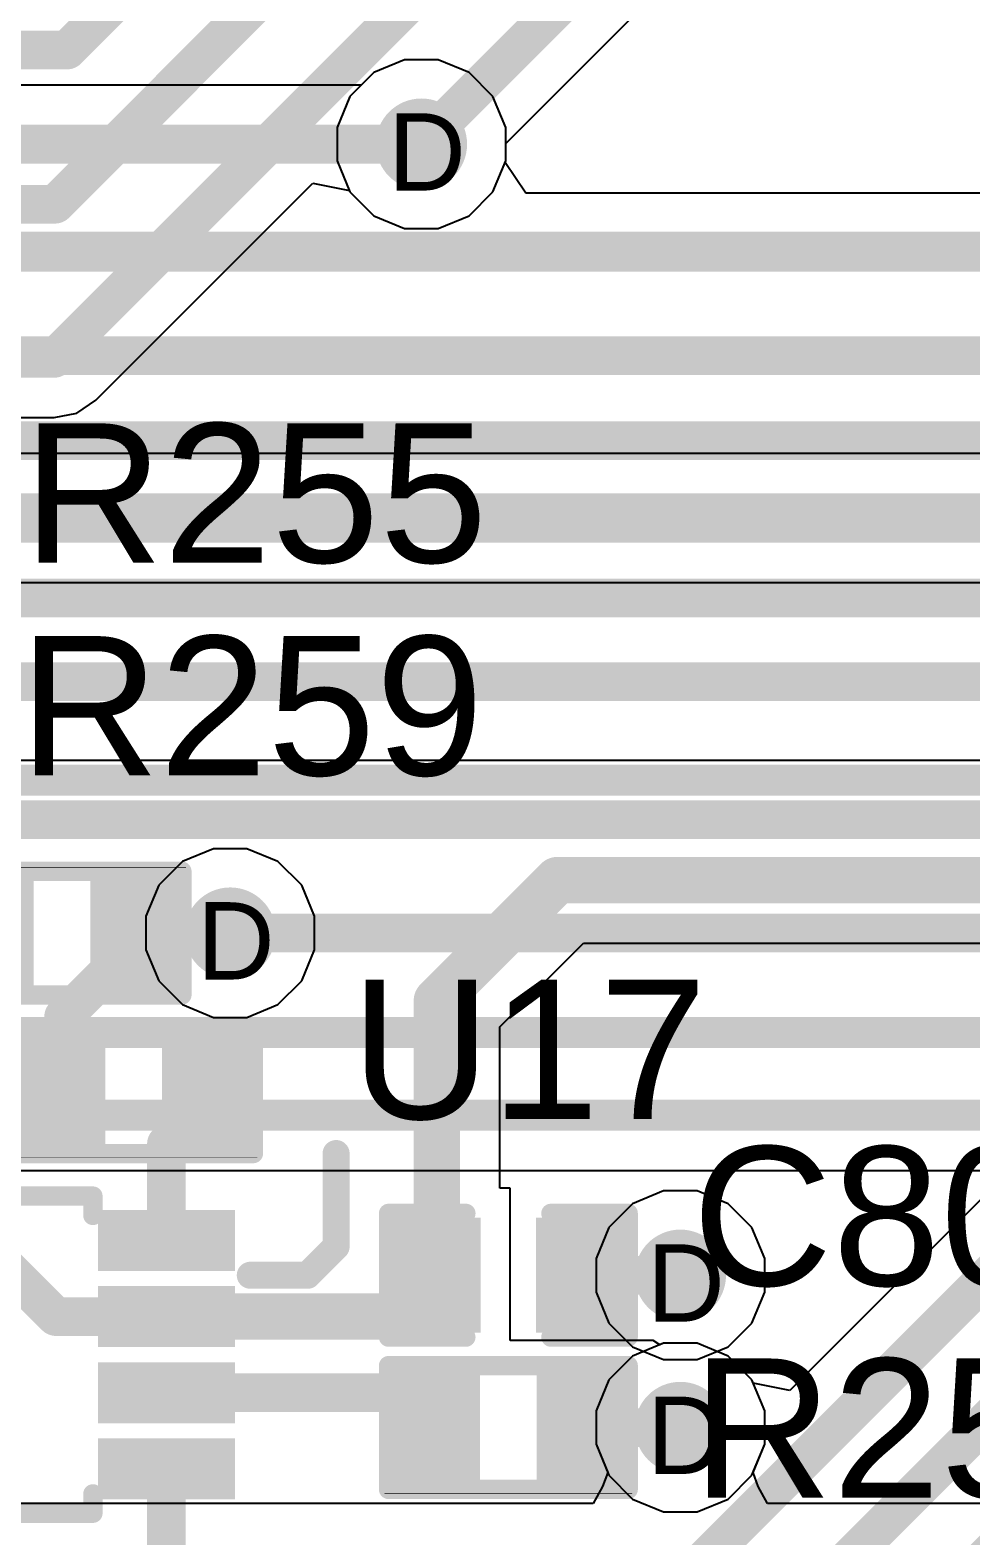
# Model space of a CAD drawing. Header units: inches. Extents: x -11 to 5428, y 0 to 5423.
# Drawn here: x 177.06 to 183.24, y 46.56 to 56.45 of the extents above; entities that cross this region are included whole.
import ezdxf

# ---------------------------------------------------------------- set-up
doc = ezdxf.new("R2010")
doc.units = ezdxf.units.IN
for name, color, linetype in [('Bottom Layer', 5, 'Continuous'), ('Dimension', 6, 'Continuous'), ('Drill Drawing', 1, 'Continuous'), ('GND', 16, 'Continuous'), ('PWR', 76, 'Continuous'), ('Top Layer', 1, 'Continuous'), ('Top Overlay', 2, 'Continuous'), ('Top Paste', 8, 'Continuous'), ('Top Solder', 216, 'Continuous'), ('Via Holes', 16, 'Continuous')]:
    doc.layers.add(name, color=color, linetype=linetype)
doc.styles.add('Arial', font='', dxfattribs={"height": 0.2})
doc.styles.get('Arial').set_extended_font_data('Arial')

# ---------------------------------------------------------------- blocks, each defined once
blk = doc.blocks.new('VSSOP_8_3_1_2_1__637')
at = {"layer": 'Top Layer'}
for points in [[(-1.15, 0.9), (-1.15, 0.6), (-1.95, 0.6), (-1.95, 0.9)], [(1.95, 0.9), (1.95, 0.6), (1.15, 0.6), (1.15, 0.9)], [(-1.15, 0.4), (-1.15, 0.1), (-1.95, 0.1), (-1.95, 0.4)], [(1.95, 0.4), (1.95, 0.1), (1.15, 0.1), (1.15, 0.4)], [(-1.15, -0.1), (-1.15, -0.4), (-1.95, -0.4), (-1.95, -0.1)], [(1.95, -0.1), (1.95, -0.4), (1.15, -0.4), (1.15, -0.1)], [(-1.15, -0.6), (-1.15, -0.9), (-1.95, -0.9), (-1.95, -0.6)], [(1.95, -0.6), (1.95, -0.9), (1.15, -0.9), (1.15, -0.6)]]:
    blk.add_hatch(color=1, dxfattribs=at).paths.add_polyline_path(points)
at = {"layer": 'Top Paste'}
for points in [[(-1.15, 0.9), (-1.15, 0.6), (-1.95, 0.6), (-1.95, 0.9)], [(1.95, 0.9), (1.95, 0.6), (1.15, 0.6), (1.15, 0.9)], [(-1.15, 0.4), (-1.15, 0.1), (-1.95, 0.1), (-1.95, 0.4)], [(1.95, 0.4), (1.95, 0.1), (1.15, 0.1), (1.15, 0.4)], [(-1.15, -0.1), (-1.15, -0.4), (-1.95, -0.4), (-1.95, -0.1)], [(1.95, -0.1), (1.95, -0.4), (1.15, -0.4), (1.15, -0.1)], [(-1.15, -0.6), (-1.15, -0.9), (-1.95, -0.9), (-1.95, -0.6)], [(1.95, -0.6), (1.95, -0.9), (1.15, -0.9), (1.15, -0.6)]]:
    blk.add_hatch(color=8, dxfattribs=at).paths.add_polyline_path(points)
at = {"layer": 'Top Solder'}
for points in [[(-1.1, 0.95), (-1.1, 0.55), (-2, 0.55), (-2, 0.95)], [(2, 0.95), (2, 0.55), (1.1, 0.55), (1.1, 0.95)], [(-1.1, 0.45), (-1.1, 0.05), (-2, 0.05), (-2, 0.45)], [(2, 0.45), (2, 0.05), (1.1, 0.05), (1.1, 0.45)], [(-1.1, -0.05), (-1.1, -0.45), (-2, -0.45), (-2, -0.05)], [(2, -0.05), (2, -0.45), (1.1, -0.45), (1.1, -0.05)], [(-1.1, -0.55), (-1.1, -0.95), (-2, -0.95), (-2, -0.55)], [(2, -0.55), (2, -0.95), (1.1, -0.95), (1.1, -0.55)]]:
    blk.add_hatch(color=216, dxfattribs=at).paths.add_polyline_path(points)
at = {"layer": 'Top Overlay'}
for points in [[(-1.0668, 1.0414, 0.127, 0.127, 0), (1.0668, 1.0414, 0.127, 0.127, 0)], [(-1.0668, 0.9144, 0.127, 0.127, 0), (-1.0668, 1.0414, 0.127, 0.127, 0)], [(1.0668, 0.9144, 0.127, 0.127, 0), (1.0668, 1.0414, 0.127, 0.127, 0)], [(-2.2352, 0.889, 0.127, 0.127, 0), (-2.1082, 0.762, 0.127, 0.127, 0)], [(-2.2352, 0.635, 0.127, 0.127, 0), (-2.2352, 0.889, 0.127, 0.127, 0)], [(-2.2352, 0.635, 0.127, 0.127, 0), (-2.1082, 0.762, 0.127, 0.127, 0)], [(-1.0668, -1.0414, 0.127, 0.127, 0), (-1.0668, -0.9144, 0.127, 0.127, 0)], [(1.0668, -1.0414, 0.127, 0.127, 0), (1.0668, -0.9144, 0.127, 0.127, 0)], [(-1.0668, -1.0414, 0.127, 0.127, 0), (1.0668, -1.0414, 0.127, 0.127, 0)]]:
    blk.add_lwpolyline(points, format="xyseb", dxfattribs=at)
for points in [[(-1.0986, 1.0414, 0.0635, 0.0635, 1), (-1.0351, 1.0414, 0.0635, 0.0635, 1)], [(-1.0986, 1.0414, 0.0635, 0.0635, 1), (-1.0351, 1.0414, 0.0635, 0.0635, 1)], [(1.035, 1.0414, 0.0635, 0.0635, 1), (1.0985, 1.0414, 0.0635, 0.0635, 1)], [(1.035, 1.0414, 0.0635, 0.0635, 1), (1.0985, 1.0414, 0.0635, 0.0635, 1)], [(-2.267, 0.889, 0.0635, 0.0635, 1), (-2.2035, 0.889, 0.0635, 0.0635, 1)], [(-2.267, 0.889, 0.0635, 0.0635, 1), (-2.2035, 0.889, 0.0635, 0.0635, 1)], [(-1.0986, 0.9144, 0.0635, 0.0635, 1), (-1.0351, 0.9144, 0.0635, 0.0635, 1)], [(1.035, 0.9144, 0.0635, 0.0635, 1), (1.0985, 0.9144, 0.0635, 0.0635, 1)], [(-2.14, 0.762, 0.0635, 0.0635, 1), (-2.0765, 0.762, 0.0635, 0.0635, 1)], [(-2.14, 0.762, 0.0635, 0.0635, 1), (-2.0765, 0.762, 0.0635, 0.0635, 1)], [(-2.267, 0.635, 0.0635, 0.0635, 1), (-2.2035, 0.635, 0.0635, 0.0635, 1)], [(-2.267, 0.635, 0.0635, 0.0635, 1), (-2.2035, 0.635, 0.0635, 0.0635, 1)], [(-1.0986, -0.9144, 0.0635, 0.0635, 1), (-1.0351, -0.9144, 0.0635, 0.0635, 1)], [(1.035, -0.9144, 0.0635, 0.0635, 1), (1.0985, -0.9144, 0.0635, 0.0635, 1)], [(-1.0986, -1.0414, 0.0635, 0.0635, 1), (-1.0351, -1.0414, 0.0635, 0.0635, 1)], [(-1.0986, -1.0414, 0.0635, 0.0635, 1), (-1.0351, -1.0414, 0.0635, 0.0635, 1)], [(1.035, -1.0414, 0.0635, 0.0635, 1), (1.0985, -1.0414, 0.0635, 0.0635, 1)], [(1.035, -1.0414, 0.0635, 0.0635, 1), (1.0985, -1.0414, 0.0635, 0.0635, 1)]]:
    blk.add_lwpolyline(points, format="xyseb", close=True, dxfattribs=at)
blk = doc.blocks.new('R___0402_661')
at = {"layer": 'Top Layer'}
for points in [[(-0.6985, -0.3175), (-0.6985, 0.3175), (-0.2413, 0.3175), (-0.2413, -0.3175)], [(0.2413, -0.3175), (0.2413, 0.3175), (0.6985, 0.3175), (0.6985, -0.3175)]]:
    blk.add_hatch(color=1, dxfattribs=at).paths.add_polyline_path(points)
at = {"layer": 'Top Paste'}
for points in [[(-0.6985, -0.3175), (-0.6985, 0.3175), (-0.2413, 0.3175), (-0.2413, -0.3175)], [(0.2413, -0.3175), (0.2413, 0.3175), (0.6985, 0.3175), (0.6985, -0.3175)]]:
    blk.add_hatch(color=8, dxfattribs=at).paths.add_polyline_path(points)
at = {"layer": 'Top Solder'}
for points in [[(-0.7535, -0.3725), (-0.7535, 0.3725), (-0.1863, 0.3725), (-0.1863, -0.3725)], [(0.1863, -0.3725), (0.1863, 0.3725), (0.7535, 0.3725), (0.7535, -0.3725)]]:
    blk.add_hatch(color=216, dxfattribs=at).paths.add_polyline_path(points)
at = {"layer": 'Top Overlay'}
for points in [[(-0.7874, -0.4064, 0.127, 0.127, 0), (-0.7874, 0.4064, 0.127, 0.127, 0)], [(-0.7874, 0.4064, 0.127, 0.127, 0), (0.7874, 0.4064, 0.127, 0.127, 0)], [(0.7874, -0.4064, 0.127, 0.127, 0), (0.7874, 0.4064, 0.127, 0.127, 0)], [(-0.7874, -0.4064, 0.127, 0.127, 0), (0.7874, -0.4064, 0.127, 0.127, 0)], [(-0.8128, -0.4318, 0.00323, 0.00323, 0), (0.8128, -0.4318, 0.00323, 0.00323, 0)]]:
    blk.add_lwpolyline(points, format="xyseb", dxfattribs=at)
for points in [[(-0.8192, 0.4064, 0.0635, 0.0635, 1), (-0.7557, 0.4064, 0.0635, 0.0635, 1)], [(-0.8192, 0.4064, 0.0635, 0.0635, 1), (-0.7557, 0.4064, 0.0635, 0.0635, 1)], [(0.7556, 0.4064, 0.0635, 0.0635, 1), (0.8191, 0.4064, 0.0635, 0.0635, 1)], [(0.7556, 0.4064, 0.0635, 0.0635, 1), (0.8191, 0.4064, 0.0635, 0.0635, 1)], [(-0.8192, -0.4064, 0.0635, 0.0635, 1), (-0.7557, -0.4064, 0.0635, 0.0635, 1)], [(-0.8192, -0.4064, 0.0635, 0.0635, 1), (-0.7557, -0.4064, 0.0635, 0.0635, 1)], [(0.7556, -0.4064, 0.0635, 0.0635, 1), (0.8191, -0.4064, 0.0635, 0.0635, 1)], [(0.7556, -0.4064, 0.0635, 0.0635, 1), (0.8191, -0.4064, 0.0635, 0.0635, 1)], [(-0.8136, -0.4318, 0.00161, 0.00161, 1), (-0.812, -0.4318, 0.00161, 0.00161, 1)], [(0.812, -0.4318, 0.00161, 0.00161, 1), (0.8136, -0.4318, 0.00161, 0.00161, 1)]]:
    blk.add_lwpolyline(points, format="xyseb", close=True, dxfattribs=at)
blk = doc.blocks.new('R___0402_662')
at = {"layer": 'Top Layer'}
for points in [[(-0.6985, -0.3175), (-0.6985, 0.3175), (-0.2413, 0.3175), (-0.2413, -0.3175)], [(0.2413, -0.3175), (0.2413, 0.3175), (0.6985, 0.3175), (0.6985, -0.3175)]]:
    blk.add_hatch(color=1, dxfattribs=at).paths.add_polyline_path(points)
at = {"layer": 'Top Paste'}
for points in [[(-0.6985, -0.3175), (-0.6985, 0.3175), (-0.2413, 0.3175), (-0.2413, -0.3175)], [(0.2413, -0.3175), (0.2413, 0.3175), (0.6985, 0.3175), (0.6985, -0.3175)]]:
    blk.add_hatch(color=8, dxfattribs=at).paths.add_polyline_path(points)
at = {"layer": 'Top Solder'}
for points in [[(-0.7535, -0.3725), (-0.7535, 0.3725), (-0.1863, 0.3725), (-0.1863, -0.3725)], [(0.1863, -0.3725), (0.1863, 0.3725), (0.7535, 0.3725), (0.7535, -0.3725)]]:
    blk.add_hatch(color=216, dxfattribs=at).paths.add_polyline_path(points)
at = {"layer": 'Top Overlay'}
for points in [[(-0.7874, -0.4064, 0.127, 0.127, 0), (-0.7874, 0.4064, 0.127, 0.127, 0)], [(-0.7874, 0.4064, 0.127, 0.127, 0), (0.7874, 0.4064, 0.127, 0.127, 0)], [(0.7874, -0.4064, 0.127, 0.127, 0), (0.7874, 0.4064, 0.127, 0.127, 0)], [(-0.7874, -0.4064, 0.127, 0.127, 0), (0.7874, -0.4064, 0.127, 0.127, 0)], [(-0.8128, -0.4318, 0.00323, 0.00323, 0), (0.8128, -0.4318, 0.00323, 0.00323, 0)]]:
    blk.add_lwpolyline(points, format="xyseb", dxfattribs=at)
for points in [[(-0.8192, 0.4064, 0.0635, 0.0635, 1), (-0.7557, 0.4064, 0.0635, 0.0635, 1)], [(-0.8192, 0.4064, 0.0635, 0.0635, 1), (-0.7557, 0.4064, 0.0635, 0.0635, 1)], [(0.7556, 0.4064, 0.0635, 0.0635, 1), (0.8191, 0.4064, 0.0635, 0.0635, 1)], [(0.7556, 0.4064, 0.0635, 0.0635, 1), (0.8191, 0.4064, 0.0635, 0.0635, 1)], [(-0.8192, -0.4064, 0.0635, 0.0635, 1), (-0.7557, -0.4064, 0.0635, 0.0635, 1)], [(-0.8192, -0.4064, 0.0635, 0.0635, 1), (-0.7557, -0.4064, 0.0635, 0.0635, 1)], [(0.7556, -0.4064, 0.0635, 0.0635, 1), (0.8191, -0.4064, 0.0635, 0.0635, 1)], [(0.7556, -0.4064, 0.0635, 0.0635, 1), (0.8191, -0.4064, 0.0635, 0.0635, 1)], [(-0.8136, -0.4318, 0.00161, 0.00161, 1), (-0.812, -0.4318, 0.00161, 0.00161, 1)], [(0.812, -0.4318, 0.00161, 0.00161, 1), (0.8136, -0.4318, 0.00161, 0.00161, 1)]]:
    blk.add_lwpolyline(points, format="xyseb", close=True, dxfattribs=at)
blk = doc.blocks.new('R___0402_665')
at = {"layer": 'Top Layer'}
for points in [[(-0.6985, -0.3175), (-0.6985, 0.3175), (-0.2413, 0.3175), (-0.2413, -0.3175)], [(0.2413, -0.3175), (0.2413, 0.3175), (0.6985, 0.3175), (0.6985, -0.3175)]]:
    blk.add_hatch(color=1, dxfattribs=at).paths.add_polyline_path(points)
at = {"layer": 'Top Paste'}
for points in [[(-0.6985, -0.3175), (-0.6985, 0.3175), (-0.2413, 0.3175), (-0.2413, -0.3175)], [(0.2413, -0.3175), (0.2413, 0.3175), (0.6985, 0.3175), (0.6985, -0.3175)]]:
    blk.add_hatch(color=8, dxfattribs=at).paths.add_polyline_path(points)
at = {"layer": 'Top Solder'}
for points in [[(-0.7535, -0.3725), (-0.7535, 0.3725), (-0.1863, 0.3725), (-0.1863, -0.3725)], [(0.1863, -0.3725), (0.1863, 0.3725), (0.7535, 0.3725), (0.7535, -0.3725)]]:
    blk.add_hatch(color=216, dxfattribs=at).paths.add_polyline_path(points)
at = {"layer": 'Top Overlay'}
for points in [[(-0.7874, 0.4064, 0.127, 0.127, 0), (-0.7874, -0.4064, 0.127, 0.127, 0)], [(0.7874, 0.4064, 0.127, 0.127, 0), (-0.7874, 0.4064, 0.127, 0.127, 0)], [(0.7874, 0.4064, 0.127, 0.127, 0), (0.7874, -0.4064, 0.127, 0.127, 0)], [(0.7874, -0.4064, 0.127, 0.127, 0), (-0.7874, -0.4064, 0.127, 0.127, 0)], [(0.8128, -0.4318, 0.00323, 0.00323, 0), (-0.8128, -0.4318, 0.00323, 0.00323, 0)]]:
    blk.add_lwpolyline(points, format="xyseb", dxfattribs=at)
for points in [[(-0.8191, 0.4064, 0.0635, 0.0635, 1), (-0.7556, 0.4064, 0.0635, 0.0635, 1)], [(-0.8191, 0.4064, 0.0635, 0.0635, 1), (-0.7556, 0.4064, 0.0635, 0.0635, 1)], [(0.7557, 0.4064, 0.0635, 0.0635, 1), (0.8192, 0.4064, 0.0635, 0.0635, 1)], [(0.7557, 0.4064, 0.0635, 0.0635, 1), (0.8192, 0.4064, 0.0635, 0.0635, 1)], [(-0.8191, -0.4064, 0.0635, 0.0635, 1), (-0.7556, -0.4064, 0.0635, 0.0635, 1)], [(-0.8191, -0.4064, 0.0635, 0.0635, 1), (-0.7556, -0.4064, 0.0635, 0.0635, 1)], [(0.7557, -0.4064, 0.0635, 0.0635, 1), (0.8192, -0.4064, 0.0635, 0.0635, 1)], [(0.7557, -0.4064, 0.0635, 0.0635, 1), (0.8192, -0.4064, 0.0635, 0.0635, 1)], [(-0.8136, -0.4318, 0.00161, 0.00161, 1), (-0.812, -0.4318, 0.00161, 0.00161, 1)], [(0.812, -0.4318, 0.00161, 0.00161, 1), (0.8136, -0.4318, 0.00161, 0.00161, 1)]]:
    blk.add_lwpolyline(points, format="xyseb", close=True, dxfattribs=at)
blk = doc.blocks.new('C___0402_791')
at = {"layer": 'Top Layer'}
for points in [[(-0.6985, -0.3175), (-0.6985, 0.3175), (-0.2413, 0.3175), (-0.2413, -0.3175)], [(0.2413, -0.3175), (0.2413, 0.3175), (0.6985, 0.3175), (0.6985, -0.3175)]]:
    blk.add_hatch(color=1, dxfattribs=at).paths.add_polyline_path(points)
at = {"layer": 'Top Paste'}
for points in [[(-0.6985, -0.3175), (-0.6985, 0.3175), (-0.2413, 0.3175), (-0.2413, -0.3175)], [(0.2413, -0.3175), (0.2413, 0.3175), (0.6985, 0.3175), (0.6985, -0.3175)]]:
    blk.add_hatch(color=8, dxfattribs=at).paths.add_polyline_path(points)
at = {"layer": 'Top Solder'}
for points in [[(-0.7585, -0.3775), (-0.7585, 0.3775), (-0.1813, 0.3775), (-0.1813, -0.3775)], [(0.1813, -0.3775), (0.1813, 0.3775), (0.7585, 0.3775), (0.7585, -0.3775)]]:
    blk.add_hatch(color=216, dxfattribs=at).paths.add_polyline_path(points)
at = {"layer": 'Top Overlay'}
for points in [[(-0.7874, 0.4064, 0.127, 0.127, 0), (-0.2794, 0.4064, 0.127, 0.127, 0)], [(-0.7874, -0.4064, 0.127, 0.127, 0), (-0.7874, 0.4064, 0.127, 0.127, 0)], [(0.2794, 0.4064, 0.127, 0.127, 0), (0.7874, 0.4064, 0.127, 0.127, 0)], [(0.7874, -0.4064, 0.127, 0.127, 0), (0.7874, 0.4064, 0.127, 0.127, 0)], [(-0.7874, -0.4064, 0.127, 0.127, 0), (-0.2794, -0.4064, 0.127, 0.127, 0)], [(0.2794, -0.4064, 0.127, 0.127, 0), (0.7874, -0.4064, 0.127, 0.127, 0)]]:
    blk.add_lwpolyline(points, format="xyseb", dxfattribs=at)
for points in [[(-0.8192, 0.4064, 0.0635, 0.0635, 1), (-0.7557, 0.4064, 0.0635, 0.0635, 1)], [(-0.8192, 0.4064, 0.0635, 0.0635, 1), (-0.7557, 0.4064, 0.0635, 0.0635, 1)], [(-0.3112, 0.4064, 0.0635, 0.0635, 1), (-0.2477, 0.4064, 0.0635, 0.0635, 1)], [(0.2476, 0.4064, 0.0635, 0.0635, 1), (0.3111, 0.4064, 0.0635, 0.0635, 1)], [(0.7556, 0.4064, 0.0635, 0.0635, 1), (0.8191, 0.4064, 0.0635, 0.0635, 1)], [(0.7556, 0.4064, 0.0635, 0.0635, 1), (0.8191, 0.4064, 0.0635, 0.0635, 1)], [(-0.8192, -0.4064, 0.0635, 0.0635, 1), (-0.7557, -0.4064, 0.0635, 0.0635, 1)], [(-0.8192, -0.4064, 0.0635, 0.0635, 1), (-0.7557, -0.4064, 0.0635, 0.0635, 1)], [(-0.3112, -0.4064, 0.0635, 0.0635, 1), (-0.2477, -0.4064, 0.0635, 0.0635, 1)], [(0.2476, -0.4064, 0.0635, 0.0635, 1), (0.3111, -0.4064, 0.0635, 0.0635, 1)], [(0.7556, -0.4064, 0.0635, 0.0635, 1), (0.8191, -0.4064, 0.0635, 0.0635, 1)], [(0.7556, -0.4064, 0.0635, 0.0635, 1), (0.8191, -0.4064, 0.0635, 0.0635, 1)]]:
    blk.add_lwpolyline(points, format="xyseb", close=True, dxfattribs=at)

msp = doc.modelspace()

# ---------------------------------------------------------------- hatches: boundary and pattern name
at = {"layer": 'Bottom Layer'}
h = msp.add_hatch(color=5, dxfattribs=at)
edge = h.paths.add_edge_path()
edge.add_arc((179.6288, 55.7022), 0.3, 0, 360)
h = msp.add_hatch(color=5, dxfattribs=at)
edge = h.paths.add_edge_path()
edge.add_arc((178.3721, 50.5206), 0.3, 0, 360)
h = msp.add_hatch(color=5, dxfattribs=at)
edge = h.paths.add_edge_path()
edge.add_arc((181.3306, 48.2734), 0.3, 0, 360)
h = msp.add_hatch(color=5, dxfattribs=at)
edge = h.paths.add_edge_path()
edge.add_arc((181.3306, 47.2734), 0.3, 0, 360)
at = {"layer": 'GND'}
h = msp.add_hatch(color=16, dxfattribs=at)
edge = h.paths.add_edge_path()
edge.add_arc((179.6288, 55.7022), 0.3, 0, 360)
h = msp.add_hatch(color=16, dxfattribs=at)
edge = h.paths.add_edge_path()
edge.add_arc((178.3721, 50.5206), 0.3, 0, 360)
h = msp.add_hatch(color=16, dxfattribs=at)
edge = h.paths.add_edge_path()
edge.add_arc((181.3306, 48.2734), 0.3, 0, 360)
h = msp.add_hatch(color=16, dxfattribs=at)
edge = h.paths.add_edge_path()
edge.add_arc((181.3306, 47.2734), 0.3, 0, 360)
at = {"layer": 'PWR'}
h = msp.add_hatch(color=76, dxfattribs=at)
edge = h.paths.add_edge_path()
edge.add_arc((179.6288, 55.7022), 0.3, 0, 360)
h = msp.add_hatch(color=76, dxfattribs=at)
edge = h.paths.add_edge_path()
edge.add_arc((178.3721, 50.5206), 0.3, 0, 360)
h = msp.add_hatch(color=76, dxfattribs=at)
edge = h.paths.add_edge_path()
edge.add_arc((181.3306, 48.2734), 0.3, 0, 360)
h = msp.add_hatch(color=76, dxfattribs=at)
edge = h.paths.add_edge_path()
edge.add_arc((181.3306, 47.2734), 0.3, 0, 360)
at = {"layer": 'Top Layer'}
h = msp.add_hatch(color=1, dxfattribs=at)
edge = h.paths.add_edge_path()
edge.add_arc((179.6288, 55.7022), 0.3, 0, 360)
h = msp.add_hatch(color=1, dxfattribs=at)
edge = h.paths.add_edge_path()
edge.add_arc((178.3721, 50.5206), 0.3, 0, 360)
h = msp.add_hatch(color=1, dxfattribs=at)
edge = h.paths.add_edge_path()
edge.add_arc((181.3306, 48.2734), 0.3, 0, 360)
h = msp.add_hatch(color=1, dxfattribs=at)
edge = h.paths.add_edge_path()
edge.add_arc((181.3306, 47.2734), 0.3, 0, 360)
at = {"layer": 'Via Holes'}
h = msp.add_hatch(color=7, dxfattribs=at)
edge = h.paths.add_edge_path()
edge.add_arc((179.6288, 55.7022), 0.15, 0, 360)
h = msp.add_hatch(color=7, dxfattribs=at)
edge = h.paths.add_edge_path()
edge.add_arc((178.3721, 50.5206), 0.15, 0, 360)
h = msp.add_hatch(color=7, dxfattribs=at)
edge = h.paths.add_edge_path()
edge.add_arc((181.3306, 48.2734), 0.15, 0, 360)
h = msp.add_hatch(color=7, dxfattribs=at)
edge = h.paths.add_edge_path()
edge.add_arc((181.3306, 47.2734), 0.15, 0, 360)

# ---------------------------------------------------------------- linework, layer by layer
at = {"layer": 'Bottom Layer'}
for p, q in [((179.5186, 56.2562), (179.315, 56.1719)), ((179.739, 56.2562), (179.5186, 56.2562)), ((179.9426, 56.1719), (179.739, 56.2562)), ((179.2338, 56.0907), (174.3068, 56.0907)), ((179.315, 56.1719), (179.2338, 56.0907)), ((180.0985, 56.016), (179.9426, 56.1719)), ((180.1828, 55.8124), (180.0985, 56.016)), ((180.1828, 55.592), (180.1828, 55.8124)), ((180.1789, 55.5827), (180.1828, 55.592)), ((180.3147, 55.3795), (180.1789, 55.5827)), ((185.533, 55.3795), (180.3147, 55.3795)), ((175.4401, 52.8235), (186.8735, 52.8235)), ((188.4939, 51.6547), (175.1351, 51.6547)), ((175.0766, 48.9623), (192.1362, 48.9623)), ((181.2204, 47.8274), (181.0168, 47.7431)), ((181.4408, 47.8274), (181.2204, 47.8274)), ((181.6444, 47.7431), (181.4408, 47.8274)), ((181.0168, 47.7431), (180.8609, 47.5872)), ((181.8003, 47.5872), (181.6444, 47.7431)), ((180.8609, 47.5872), (180.7766, 47.3836)), ((181.8846, 47.3836), (181.8003, 47.5872)), ((180.7766, 47.3836), (180.7766, 47.1632)), ((181.8846, 47.1632), (181.8846, 47.3836)), ((180.7766, 47.1632), (180.8531, 46.9786)), ((181.8081, 46.9786), (181.8846, 47.1632)), ((180.8531, 46.9786), (180.8194, 46.8855)), ((181.8418, 46.8855), (181.8081, 46.9786)), ((180.8194, 46.8855), (180.7578, 46.7754)), ((181.9034, 46.7754), (181.8418, 46.8855)), ((180.7578, 46.7754), (176.829, 46.7754)), ((190.2366, 46.7754), (181.9034, 46.7754))]:
    msp.add_line(p, q, dxfattribs=at)
for points in [[(174.3068, 55.7022, 0.254, 0.254, 0), (179.6288, 55.7022, 0.254, 0.254, 0)], [(174.5415, 54.991, 0.254, 0.254, 0), (185.928, 54.991, 0.254, 0.254, 0)], [(174.7473, 54.3139, 0.254, 0.254, 0), (186.1591, 54.3139, 0.254, 0.254, 0)], [(175.0495, 53.7544, 0.254, 0.254, 0), (186.5078, 53.7544, 0.254, 0.254, 0)], [(175.2792, 53.2119, 0.254, 0.254, 0), (186.8735, 53.2119, 0.254, 0.254, 0)], [(175.1351, 51.2662, 0.254, 0.254, 0), (188.6548, 51.2662, 0.254, 0.254, 0)], [(178.3721, 50.5206, 0.254, 0.254, 0), (188.7921, 50.5206, 0.254, 0.254, 0)], [(174.695, 49.8672, 0.2032, 0.2032, 0), (191.9548, 49.8672, 0.2032, 0.2032, 0)], [(174.9265, 49.3249, 0.2032, 0.2032, 0), (192.1999, 49.3249, 0.2032, 0.2032, 0)]]:
    msp.add_lwpolyline(points, format="xyseb", dxfattribs=at)
for points in [[(179.5653, 55.7022, 0.127, 0.127, 1), (179.6923, 55.7022, 0.127, 0.127, 1)], [(178.3086, 50.5206, 0.127, 0.127, 1), (178.4356, 50.5206, 0.127, 0.127, 1)]]:
    msp.add_lwpolyline(points, format="xyseb", close=True, dxfattribs=at)
at = {"layer": 'Dimension'}
msp.add_lwpolyline([(0, 55, 0.254, 0.254, 0), (344, 55, 0.254, 0.254, 0)], format="xyseb", dxfattribs=at)
at = {"layer": 'GND'}
for p, q in [((179.5186, 56.2562), (179.315, 56.1719)), ((179.739, 56.2562), (179.5186, 56.2562)), ((179.9426, 56.1719), (179.739, 56.2562)), ((179.315, 56.1719), (179.1592, 56.016)), ((180.0985, 56.016), (179.9426, 56.1719)), ((179.1592, 56.016), (179.0748, 55.8124)), ((180.1828, 55.8124), (180.0985, 56.016)), ((179.0748, 55.8124), (179.0748, 55.592)), ((180.1828, 55.592), (180.1828, 55.8124)), ((179.0748, 55.592), (179.1592, 55.3884)), ((180.0985, 55.3884), (180.1828, 55.592)), ((179.1592, 55.3884), (179.315, 55.2326)), ((179.9426, 55.2326), (180.0985, 55.3884)), ((179.315, 55.2326), (179.5186, 55.1482)), ((179.739, 55.1482), (179.9426, 55.2326)), ((179.5186, 55.1482), (179.739, 55.1482)), ((178.2619, 51.0746), (178.0583, 50.9903)), ((178.4823, 51.0746), (178.2619, 51.0746)), ((178.6859, 50.9903), (178.4823, 51.0746)), ((178.0583, 50.9903), (177.9025, 50.8344)), ((178.8418, 50.8344), (178.6859, 50.9903)), ((177.9025, 50.8344), (177.8181, 50.6308)), ((178.9261, 50.6308), (178.8418, 50.8344)), ((177.8181, 50.6308), (177.8181, 50.4104)), ((178.9261, 50.4104), (178.9261, 50.6308)), ((177.8181, 50.4104), (177.9025, 50.2068)), ((178.8418, 50.2068), (178.9261, 50.4104)), ((177.9025, 50.2068), (178.0583, 50.051)), ((178.6859, 50.051), (178.8418, 50.2068)), ((178.0583, 50.051), (178.2619, 49.9666)), ((178.4823, 49.9666), (178.6859, 50.051)), ((178.2619, 49.9666), (178.4823, 49.9666)), ((181.2204, 47.8274), (181.0168, 47.7431)), ((181.4408, 47.8274), (181.2204, 47.8274)), ((181.6444, 47.7431), (181.4408, 47.8274)), ((181.0168, 47.7431), (180.8609, 47.5872)), ((181.8003, 47.5872), (181.6444, 47.7431)), ((180.8609, 47.5872), (180.7766, 47.3836)), ((181.8846, 47.3836), (181.8003, 47.5872)), ((180.7766, 47.3836), (180.7766, 47.1632)), ((181.8846, 47.1632), (181.8846, 47.3836)), ((180.7766, 47.1632), (180.8609, 46.9596)), ((181.8003, 46.9596), (181.8846, 47.1632)), ((180.8609, 46.9596), (181.0168, 46.8038)), ((181.6444, 46.8038), (181.8003, 46.9596)), ((181.0168, 46.8038), (181.2204, 46.7194)), ((181.4408, 46.7194), (181.6444, 46.8038)), ((181.2204, 46.7194), (181.4408, 46.7194))]:
    msp.add_line(p, q, dxfattribs=at)
at = {"layer": 'PWR'}
for p, q in [((179.5186, 56.2562), (179.315, 56.1719)), ((179.739, 56.2562), (179.5186, 56.2562)), ((179.9426, 56.1719), (179.739, 56.2562)), ((179.315, 56.1719), (179.1592, 56.016)), ((180.0985, 56.016), (179.9426, 56.1719)), ((179.1592, 56.016), (179.0748, 55.8124)), ((180.1828, 55.8124), (180.0985, 56.016)), ((179.0748, 55.8124), (179.0748, 55.592)), ((180.1828, 55.592), (180.1828, 55.8124)), ((179.0748, 55.592), (179.1592, 55.3884)), ((180.0985, 55.3884), (180.1828, 55.592)), ((179.1592, 55.3884), (179.315, 55.2326)), ((179.9426, 55.2326), (180.0985, 55.3884)), ((179.315, 55.2326), (179.5186, 55.1482)), ((179.739, 55.1482), (179.9426, 55.2326)), ((179.5186, 55.1482), (179.739, 55.1482)), ((178.2619, 51.0746), (178.0583, 50.9903)), ((178.4823, 51.0746), (178.2619, 51.0746)), ((178.6859, 50.9903), (178.4823, 51.0746)), ((178.0583, 50.9903), (177.9025, 50.8344)), ((178.8418, 50.8344), (178.6859, 50.9903)), ((177.9025, 50.8344), (177.8181, 50.6308)), ((178.9261, 50.6308), (178.8418, 50.8344)), ((177.8181, 50.6308), (177.8181, 50.4104)), ((178.9261, 50.4104), (178.9261, 50.6308)), ((177.8181, 50.4104), (177.9025, 50.2068)), ((178.8418, 50.2068), (178.9261, 50.4104)), ((177.9025, 50.2068), (178.0583, 50.051)), ((178.6859, 50.051), (178.8418, 50.2068)), ((178.0583, 50.051), (178.2619, 49.9666)), ((178.4823, 49.9666), (178.6859, 50.051)), ((178.2619, 49.9666), (178.4823, 49.9666)), ((181.2204, 48.8274), (181.0168, 48.7431)), ((181.4408, 48.8274), (181.2204, 48.8274)), ((181.6444, 48.7431), (181.4408, 48.8274)), ((181.0168, 48.7431), (180.8609, 48.5872)), ((181.8002, 48.5872), (181.6444, 48.7431)), ((180.8609, 48.5872), (180.7766, 48.3836)), ((181.8846, 48.3836), (181.8002, 48.5872)), ((180.7766, 48.3836), (180.7766, 48.1632)), ((181.8846, 48.1632), (181.8846, 48.3836)), ((180.7766, 48.1632), (180.8609, 47.9596)), ((181.8002, 47.9596), (181.8846, 48.1632)), ((180.8609, 47.9596), (181.0168, 47.8038)), ((181.6444, 47.8038), (181.8002, 47.9596)), ((181.0168, 47.8038), (181.2204, 47.7194)), ((181.4408, 47.7194), (181.6444, 47.8038)), ((181.2204, 47.7194), (181.4408, 47.7194))]:
    msp.add_line(p, q, dxfattribs=at)
at = {"layer": 'Top Layer'}
for p, q in [((180.1828, 55.7068), (182.5341, 58.0581)), ((180.1828, 55.592), (180.1828, 55.7068)), ((180.0985, 55.3884), (180.1828, 55.592)), ((177.4897, 54.0204), (178.9153, 55.446)), ((178.9153, 55.446), (179.155, 55.3984)), ((179.155, 55.3984), (179.1592, 55.3884)), ((179.1592, 55.3884), (179.315, 55.2326)), ((179.9426, 55.2326), (180.0985, 55.3884)), ((179.315, 55.2326), (179.5186, 55.1482)), ((179.739, 55.1482), (179.9426, 55.2326)), ((179.5186, 55.1482), (179.739, 55.1482)), ((177.3637, 53.9362), (177.4897, 54.0204)), ((168.2112, 53.9066), (177.215, 53.9066)), ((177.215, 53.9066), (177.3637, 53.9362)), ((184.2592, 53.6709), (168.2112, 53.6709)), ((180.1448, 49.9046), (180.6949, 50.4547)), ((180.6949, 50.4547), (184.7219, 50.4547)), ((184.7997, 50.267), (182.0494, 47.5167)), ((180.1448, 48.8449), (180.1448, 49.9046)), ((180.213, 48.8449), (180.1448, 48.8449)), ((180.213, 47.8449), (180.213, 48.8449)), ((181.1528, 47.8449), (180.213, 47.8449)), ((181.1948, 47.8168), (181.1528, 47.8449)), ((181.1528, 47.8449), (181.1528, 47.8449)), ((181.2204, 47.8274), (181.1948, 47.8168)), ((181.4408, 47.8274), (181.2204, 47.8274)), ((181.6444, 47.7431), (181.4408, 47.8274)), ((181.8003, 47.5872), (181.6444, 47.7431)), ((181.8097, 47.5644), (181.8003, 47.5872)), ((182.0494, 47.5167), (181.8097, 47.5644))]:
    msp.add_line(p, q, dxfattribs=at)
for points in [[(177.3007, 56.3205, 0.254, 0.254, 0), (180.1766, 59.1964, 0.254, 0.254, 0)], [(177.2219, 55.3078, 0.254, 0.254, 0), (180.837, 58.9229, 0.254, 0.254, 0)], [(177.215, 54.2951, 0.254, 0.254, 0), (181.5482, 58.6283, 0.254, 0.254, 0)], [(179.6288, 55.7022, 0.254, 0.254, 0), (182.2594, 58.3328, 0.254, 0.254, 0)], [(167.7286, 56.3205, 0.254, 0.254, 0), (177.3007, 56.3205, 0.254, 0.254, 0)], [(167.7286, 55.3078, 0.254, 0.254, 0), (177.2219, 55.3078, 0.254, 0.254, 0)], [(167.7286, 54.2951, 0.254, 0.254, 0), (177.215, 54.2951, 0.254, 0.254, 0)], [(167.7286, 53.2824, 0.254, 0.254, 0), (211.495, 53.2824, 0.254, 0.254, 0)], [(168.0918, 52.7218, 0.254, 0.254, 0), (211.1963, 52.7218, 0.254, 0.254, 0)], [(172.5898, 52.1711, 0.254, 0.254, 0), (210.881, 52.1711, 0.254, 0.254, 0)], [(172.8097, 51.5247, 0.2032, 0.2032, 0), (191.8208, 51.5247, 0.2032, 0.2032, 0)], [(179.7304, 50.0762, 0.3048, 0.3048, 0), (180.5233, 50.8691, 0.3048, 0.3048, 0)], [(180.5233, 50.8691, 0.3048, 0.3048, 0), (201.3997, 50.8691, 0.3048, 0.3048, 0)], [(177.7371, 50.5206, 0.254, 0.254, 0), (178.3721, 50.5206, 0.254, 0.254, 0)], [(177.7371, 50.4317, 0.254, 0.254, 0), (177.7371, 50.5206, 0.254, 0.254, 0)], [(177.2772, 49.9718, 0.254, 0.254, 0), (177.7371, 50.4317, 0.254, 0.254, 0)], [(179.4813, 44.3992, 0.254, 0.254, 0), (185.3601, 50.278, 0.254, 0.254, 0)], [(179.7304, 48.2734, 0.3048, 0.3048, 0), (179.7304, 50.0762, 0.3048, 0.3048, 0)], [(177.2772, 49.4892, 0.254, 0.254, 0), (177.2772, 49.9718, 0.254, 0.254, 0)], [(179.6837, 43.6602, 0.254, 0.254, 0), (185.6296, 49.6061, 0.254, 0.254, 0)], [(177.2672, 49.4792, 0.254, 0.254, 0), (177.2772, 49.4892, 0.254, 0.254, 0)], [(178.207, 49.3903, 0.254, 0.254, 0), (178.207, 49.4792, 0.254, 0.254, 0)], [(177.953, 49.1363, 0.254, 0.254, 0), (178.207, 49.3903, 0.254, 0.254, 0)], [(177.953, 48.502, 0.254, 0.254, 0), (177.953, 49.1363, 0.254, 0.254, 0)], [(177.4543, 40.5384, 0.254, 0.254, 0), (185.8696, 48.9538, 0.254, 0.254, 0)], [(176.8698, 48.3586, 0.254, 0.254, 0), (177.2264, 48.002, 0.254, 0.254, 0)], [(179.7304, 48.1845, 0.3048, 0.3048, 0), (179.7304, 48.2734, 0.3048, 0.3048, 0)], [(180.6702, 48.2734, 0.254, 0.254, 0), (181.3306, 48.2734, 0.254, 0.254, 0)], [(179.5479, 48.002, 0.3048, 0.3048, 0), (179.7304, 48.1845, 0.3048, 0.3048, 0)], [(177.2264, 48.002, 0.254, 0.254, 0), (177.953, 48.002, 0.254, 0.254, 0)], [(177.953, 48.002, 0.3048, 0.3048, 0), (179.5479, 48.002, 0.3048, 0.3048, 0)], [(177.953, 47.502, 0.254, 0.254, 0), (179.5907, 47.502, 0.254, 0.254, 0)], [(179.5907, 47.502, 0.254, 0.254, 0), (179.7304, 47.3623, 0.254, 0.254, 0)], [(179.7304, 47.2734, 0.254, 0.254, 0), (179.7304, 47.3623, 0.254, 0.254, 0)], [(180.6702, 47.2734, 0.254, 0.254, 0), (181.3306, 47.2734, 0.254, 0.254, 0)], [(177.953, 46.3804, 0.254, 0.254, 0), (177.953, 47.002, 0.254, 0.254, 0)]]:
    msp.add_lwpolyline(points, format="xyseb", dxfattribs=at)
for points in [[(177.2372, 56.3205, 0.127, 0.127, 1), (177.3642, 56.3205, 0.127, 0.127, 1)], [(177.2372, 56.3205, 0.127, 0.127, 1), (177.3642, 56.3205, 0.127, 0.127, 1)], [(179.5653, 55.7022, 0.127, 0.127, 1), (179.6923, 55.7022, 0.127, 0.127, 1)], [(177.1584, 55.3078, 0.127, 0.127, 1), (177.2854, 55.3078, 0.127, 0.127, 1)], [(177.1584, 55.3078, 0.127, 0.127, 1), (177.2854, 55.3078, 0.127, 0.127, 1)], [(177.1515, 54.2951, 0.127, 0.127, 1), (177.2785, 54.2951, 0.127, 0.127, 1)], [(177.1515, 54.2951, 0.127, 0.127, 1), (177.2785, 54.2951, 0.127, 0.127, 1)], [(180.4471, 50.8691, 0.1524, 0.1524, 1), (180.5995, 50.8691, 0.1524, 0.1524, 1)], [(180.4471, 50.8691, 0.1524, 0.1524, 1), (180.5995, 50.8691, 0.1524, 0.1524, 1)], [(177.6736, 50.5206, 0.127, 0.127, 1), (177.8006, 50.5206, 0.127, 0.127, 1)], [(177.6736, 50.5206, 0.127, 0.127, 1), (177.8006, 50.5206, 0.127, 0.127, 1)], [(178.3086, 50.5206, 0.127, 0.127, 1), (178.4356, 50.5206, 0.127, 0.127, 1)], [(177.6736, 50.4317, 0.127, 0.127, 1), (177.8006, 50.4317, 0.127, 0.127, 1)], [(177.6736, 50.4317, 0.127, 0.127, 1), (177.8006, 50.4317, 0.127, 0.127, 1)], [(179.6542, 50.0762, 0.1524, 0.1524, 1), (179.8066, 50.0762, 0.1524, 0.1524, 1)], [(179.6542, 50.0762, 0.1524, 0.1524, 1), (179.8066, 50.0762, 0.1524, 0.1524, 1)], [(177.2137, 49.9718, 0.127, 0.127, 1), (177.3407, 49.9718, 0.127, 0.127, 1)], [(177.2137, 49.9718, 0.127, 0.127, 1), (177.3407, 49.9718, 0.127, 0.127, 1)], [(177.2037, 49.4792, 0.127, 0.127, 1), (177.3307, 49.4792, 0.127, 0.127, 1)], [(177.2137, 49.4892, 0.127, 0.127, 1), (177.3407, 49.4892, 0.127, 0.127, 1)], [(177.2137, 49.4892, 0.127, 0.127, 1), (177.3407, 49.4892, 0.127, 0.127, 1)], [(178.1435, 49.4792, 0.127, 0.127, 1), (178.2705, 49.4792, 0.127, 0.127, 1)], [(178.1435, 49.3903, 0.127, 0.127, 1), (178.2705, 49.3903, 0.127, 0.127, 1)], [(178.1435, 49.3903, 0.127, 0.127, 1), (178.2705, 49.3903, 0.127, 0.127, 1)], [(177.8895, 49.1363, 0.127, 0.127, 1), (178.0165, 49.1363, 0.127, 0.127, 1)], [(177.8895, 49.1363, 0.127, 0.127, 1), (178.0165, 49.1363, 0.127, 0.127, 1)], [(177.8895, 48.502, 0.127, 0.127, 1), (178.0165, 48.502, 0.127, 0.127, 1)], [(179.6542, 48.2734, 0.1524, 0.1524, 1), (179.8066, 48.2734, 0.1524, 0.1524, 1)], [(179.6542, 48.2734, 0.1524, 0.1524, 1), (179.8066, 48.2734, 0.1524, 0.1524, 1)], [(180.6067, 48.2734, 0.127, 0.127, 1), (180.7337, 48.2734, 0.127, 0.127, 1)], [(181.2671, 48.2734, 0.127, 0.127, 1), (181.3941, 48.2734, 0.127, 0.127, 1)], [(179.6542, 48.1845, 0.1524, 0.1524, 1), (179.8066, 48.1845, 0.1524, 0.1524, 1)], [(179.6542, 48.1845, 0.1524, 0.1524, 1), (179.8066, 48.1845, 0.1524, 0.1524, 1)], [(177.1629, 48.002, 0.127, 0.127, 1), (177.2899, 48.002, 0.127, 0.127, 1)], [(177.1629, 48.002, 0.127, 0.127, 1), (177.2899, 48.002, 0.127, 0.127, 1)], [(177.8768, 48.002, 0.1524, 0.1524, 1), (178.0292, 48.002, 0.1524, 0.1524, 1)], [(177.8895, 48.002, 0.127, 0.127, 1), (178.0165, 48.002, 0.127, 0.127, 1)], [(179.4717, 48.002, 0.1524, 0.1524, 1), (179.6241, 48.002, 0.1524, 0.1524, 1)], [(179.4717, 48.002, 0.1524, 0.1524, 1), (179.6241, 48.002, 0.1524, 0.1524, 1)], [(177.8895, 47.502, 0.127, 0.127, 1), (178.0165, 47.502, 0.127, 0.127, 1)], [(179.5272, 47.502, 0.127, 0.127, 1), (179.6542, 47.502, 0.127, 0.127, 1)], [(179.5272, 47.502, 0.127, 0.127, 1), (179.6542, 47.502, 0.127, 0.127, 1)], [(179.6669, 47.3623, 0.127, 0.127, 1), (179.7939, 47.3623, 0.127, 0.127, 1)], [(179.6669, 47.3623, 0.127, 0.127, 1), (179.7939, 47.3623, 0.127, 0.127, 1)], [(179.6669, 47.2734, 0.127, 0.127, 1), (179.7939, 47.2734, 0.127, 0.127, 1)], [(180.6067, 47.2734, 0.127, 0.127, 1), (180.7337, 47.2734, 0.127, 0.127, 1)], [(181.2671, 47.2734, 0.127, 0.127, 1), (181.3941, 47.2734, 0.127, 0.127, 1)], [(177.8895, 47.002, 0.127, 0.127, 1), (178.0165, 47.002, 0.127, 0.127, 1)]]:
    msp.add_lwpolyline(points, format="xyseb", close=True, dxfattribs=at)
at = {"layer": 'Top Overlay'}
for points in [[(179.0679, 48.4611, 0.1778, 0.1778, 0), (179.0679, 49.0728, 0.1778, 0.1778, 0)], [(178.8802, 48.2734, 0.1778, 0.1778, 0), (179.0679, 48.4611, 0.1778, 0.1778, 0)], [(178.5042, 48.2734, 0.1778, 0.1778, 0), (178.8802, 48.2734, 0.1778, 0.1778, 0)]]:
    msp.add_lwpolyline(points, format="xyseb", dxfattribs=at)
for points in [[(179.0235, 49.0728, 0.0889, 0.0889, 1), (179.1124, 49.0728, 0.0889, 0.0889, 1)], [(179.0235, 48.4611, 0.0889, 0.0889, 1), (179.1124, 48.4611, 0.0889, 0.0889, 1)], [(179.0235, 48.4611, 0.0889, 0.0889, 1), (179.1124, 48.4611, 0.0889, 0.0889, 1)], [(178.4598, 48.2734, 0.0889, 0.0889, 1), (178.5487, 48.2734, 0.0889, 0.0889, 1)], [(178.8358, 48.2734, 0.0889, 0.0889, 1), (178.9247, 48.2734, 0.0889, 0.0889, 1)], [(178.8358, 48.2734, 0.0889, 0.0889, 1), (178.9247, 48.2734, 0.0889, 0.0889, 1)]]:
    msp.add_lwpolyline(points, format="xyseb", close=True, dxfattribs=at)

# ---------------------------------------------------------------- block references
at = {"rotation": 180}
msp.add_blockref('R___0402_665', (177.2672, 50.5206), dxfattribs=at)
for name, p in [('R___0402_661', (177.7371, 49.4792)), ('VSSOP_8_3_1_2_1__637', (176.403, 47.752)), ('C___0402_791', (180.2003, 48.2734)), ('R___0402_662', (180.2003, 47.2734))]:
    msp.add_blockref(name, p)

# ---------------------------------------------------------------- texts
at = {"layer": 'Drill Drawing', "style": 'Arial'}
for p in [(179.4087, 55.3975), (178.152, 50.2159), (181.1105, 47.9687), (181.1105, 46.9687)]:
    msp.add_text('D', height=0.508, dxfattribs=at).set_placement(p)
at = {"layer": 'Top Overlay', "style": 'Arial'}
for s, p in [('R255', (177.0096, 52.954)), ('R259', (176.9842, 51.557)), ('U17', (179.1636, 49.3002)), ('C80', (181.4074, 48.2054)), ('R258', (181.4074, 46.8124))]:
    msp.add_text(s, height=0.9144, dxfattribs=at).set_placement(p)

doc.saveas('drawing.dxf')
